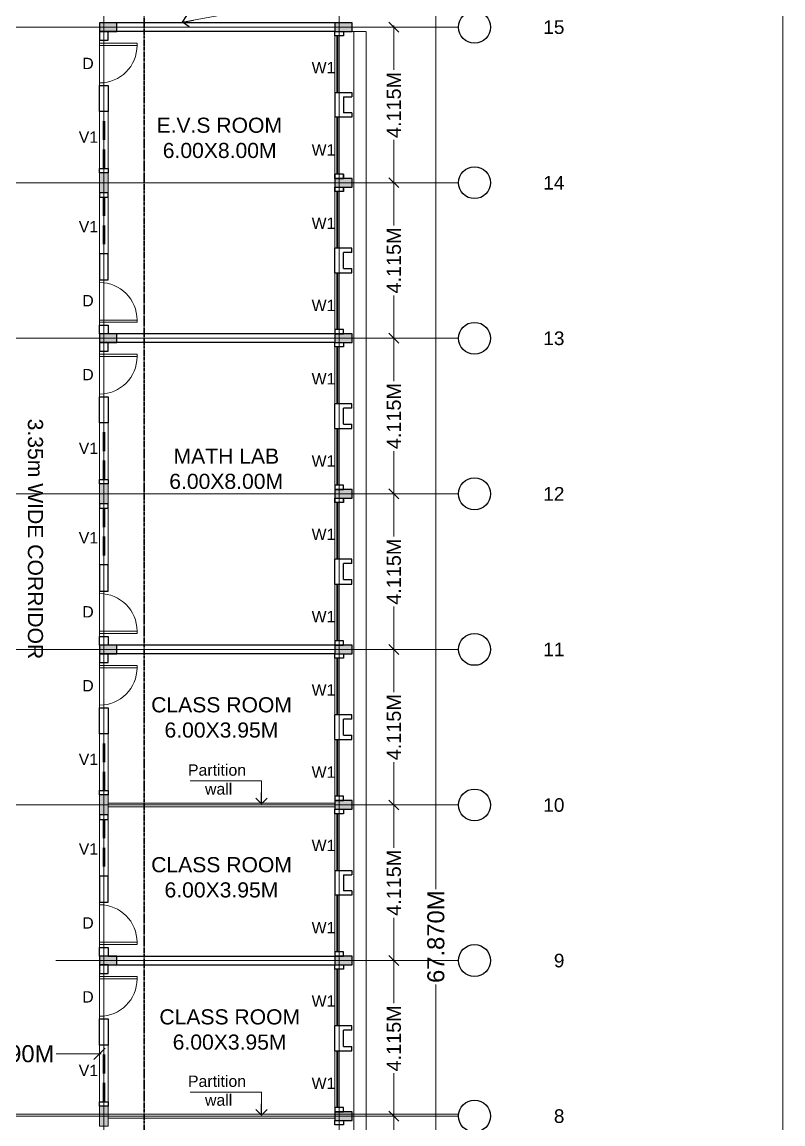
# Model space of a CAD drawing. Header units: metres. Extents: x 1545540 to 2027037, y 435419 to 693806.
# Drawn here: x 1691513 to 1711657, y 644420 to 673568 of the extents above; entities that cross this region are included whole.
import ezdxf

# ---------------------------------------------------------------- set-up
doc = ezdxf.new("R2010")
doc.units = ezdxf.units.M
doc.header["$LTSCALE"] = 1000
doc.header["$PDMODE"] = 35
doc.linetypes.add('CENTER', pattern=[2, 1.25, -0.25, 0.25, -0.25])
doc.linetypes.add('DASHED', pattern=[0.75, 0.5, -0.25])
doc.layers.get('Defpoints').update_dxf_attribs({"lineweight": 18})
for name, color, linetype, lineweight in [('- WALL', 7, 'Continuous', 30), ('Col-Hatch', 9, 'Continuous', 13), ('coloum hatch', 254, 'Continuous', 9), ('Column', 252, 'Continuous', 30), ('dimension', 6, 'Continuous', 13), ('Door', 54, 'Continuous', 13), ('elevation-2', 1, 'Continuous', 5), ('grid', 21, 'CENTER', 15), ('gride dimen', 3, 'Continuous', 13), ('Hidden', 1, 'DASHED', 18), ('Section Line', 135, 'CENTER', 35), ('Text-1', 240, 'Continuous', 15), ('Text-Grid', 1, 'Continuous', 25), ('Ventilator', 6, 'DASHED', 18), ('Wall', 7, 'Continuous', 30), ('Window', 150, 'Continuous', 15), ('Window-Wall', 7, 'Continuous', 18)]:
    doc.layers.add(name, color=color, linetype=linetype, lineweight=lineweight)
doc.layers.add('text', color=7, linetype='Continuous')
doc.styles.add('dim-stylus bt', font='arial.ttf')
doc.styles.add('L120', font='simplex.shx', dxfattribs={"height": 1})
doc.dimstyles.new('1      100 (big)', dxfattribs={"dimscale": 75, "dimtxt": 5, "dimasz": 3.5, "dimexe": 1.5, "dimexo": 2, "dimgap": 1, "dimtad": 0, "dimdec": 3, "dimlfac": 0.001, "dimzin": 0, "dimdsep": 46, "dimtxsty": 'dim-stylus bt', "dimblk": 'OBLIQUE', "dimcen": 0, "dimdle": 0.6, "dimclrd": 256, "dimclre": 7, "dimclrt": 256, "dimadec": 0, "dimazin": 0, "dimtfac": 0.7, "dimtdec": 3, "dimtofl": 0, "dimtmove": 1, "dimatfit": 3, "dimldrblk": 'OPEN90', "dimfxl": 0, "dimtolj": 1, "dimtzin": 0, "dimlwd": 15, "dimlwe": 15, "dimarcsym": 0})

# ---------------------------------------------------------------- blocks, each defined once
blk = doc.blocks.new('_Oblique')
at = {"color": 0, "linetype": 'ByBlock', "lineweight": -2}
blk.add_line((-0.5, -0.5), (0.5, 0.5), dxfattribs=at)
blk = doc.blocks.new('*D780')
at = {"layer": 'Defpoints', "color": 0, "ltscale": 50, "transparency": 16777216}
for p in [(1701357, 644628), (1701357, 644628), (1701357, 640513)]:
    blk.add_point(p, dxfattribs=at)
at = {"layer": 'gride dimen', "color": 7, "lineweight": 15, "ltscale": 50, "transparency": 16777216}
for p, q in [((1701207, 644628), (1701245, 644628)), ((1701207, 640513), (1701245, 640513))]:
    blk.add_line(p, q, dxfattribs=at)
at = {"layer": 'gride dimen', "lineweight": 15, "ltscale": 50, "transparency": 16777216}
for p, q in [((1701357, 644673), (1701357, 643496)), ((1701357, 640468), (1701357, 641645))]:
    blk.add_line(p, q, dxfattribs=at)
at = {"layer": 'gride dimen', "lineweight": 15, "ltscale": 50, "transparency": 16777216, "xscale": 262.5, "yscale": 262.5, "zscale": 262.5}
for p, rotation in [((1701357, 644628), 90), ((1701357, 640513), 270)]:
    blk.add_blockref('_Oblique', p, dxfattribs=dict(at, rotation=rotation))
at = {"layer": 'gride dimen', "ltscale": 50, "transparency": 16777216, "insert": (1701357, 642570), "char_height": 375, "attachment_point": 5, "rotation": 90, "style": 'dim-stylus bt'}
blk.add_mtext('\\A1;4.115M', dxfattribs=at)
blk = doc.blocks.new('_Open90')
at = {"color": 0, "linetype": 'ByBlock', "lineweight": -2}
for p, q in [((0, 0), (-1, 0)), ((-0.5, 0.5), (0, 0)), ((0, 0), (-0.5, -0.5))]:
    blk.add_line(p, q, dxfattribs=at)
blk = doc.blocks.new('*D781')
at = {"layer": 'Defpoints', "color": 0, "ltscale": 50, "transparency": 16777216}
for p in [(1701357, 648743), (1701357, 648743), (1701357, 644628)]:
    blk.add_point(p, dxfattribs=at)
at = {"layer": 'gride dimen', "color": 7, "lineweight": 15, "ltscale": 50, "transparency": 16777216}
for p, q in [((1701207, 648743), (1701245, 648743)), ((1701207, 644628), (1701245, 644628))]:
    blk.add_line(p, q, dxfattribs=at)
at = {"layer": 'gride dimen', "lineweight": 15, "ltscale": 50, "transparency": 16777216}
for p, q in [((1701357, 648788), (1701357, 647611)), ((1701357, 644583), (1701357, 645760))]:
    blk.add_line(p, q, dxfattribs=at)
at = {"layer": 'gride dimen', "lineweight": 15, "ltscale": 50, "transparency": 16777216, "xscale": 262.5, "yscale": 262.5, "zscale": 262.5}
for p, rotation in [((1701357, 648743), 90), ((1701357, 644628), 270)]:
    blk.add_blockref('_Oblique', p, dxfattribs=dict(at, rotation=rotation))
at = {"layer": 'gride dimen', "ltscale": 50, "transparency": 16777216, "insert": (1701357, 646685), "char_height": 375, "attachment_point": 5, "rotation": 90, "style": 'dim-stylus bt'}
blk.add_mtext('\\A1;4.115M', dxfattribs=at)
blk = doc.blocks.new('*D782')
at = {"layer": 'Defpoints', "color": 0, "ltscale": 50, "transparency": 16777216}
for p in [(1701357, 652858), (1701357, 652858), (1701357, 648743)]:
    blk.add_point(p, dxfattribs=at)
at = {"layer": 'gride dimen', "color": 7, "lineweight": 15, "ltscale": 50, "transparency": 16777216}
for p, q in [((1701207, 652858), (1701245, 652858)), ((1701207, 648743), (1701245, 648743))]:
    blk.add_line(p, q, dxfattribs=at)
at = {"layer": 'gride dimen', "lineweight": 15, "ltscale": 50, "transparency": 16777216}
for p, q in [((1701357, 652903), (1701357, 651726)), ((1701357, 648698), (1701357, 649875))]:
    blk.add_line(p, q, dxfattribs=at)
at = {"layer": 'gride dimen', "lineweight": 15, "ltscale": 50, "transparency": 16777216, "xscale": 262.5, "yscale": 262.5, "zscale": 262.5}
for p, rotation in [((1701357, 652858), 90), ((1701357, 648743), 270)]:
    blk.add_blockref('_Oblique', p, dxfattribs=dict(at, rotation=rotation))
at = {"layer": 'gride dimen', "ltscale": 50, "transparency": 16777216, "insert": (1701357, 650800), "char_height": 375, "attachment_point": 5, "rotation": 90, "style": 'dim-stylus bt'}
blk.add_mtext('\\A1;4.115M', dxfattribs=at)
blk = doc.blocks.new('*D783')
at = {"layer": 'Defpoints', "color": 0, "ltscale": 50, "transparency": 16777216}
for p in [(1701357, 656973), (1701357, 656973), (1701357, 652858)]:
    blk.add_point(p, dxfattribs=at)
at = {"layer": 'gride dimen', "lineweight": 15, "ltscale": 50, "transparency": 16777216}
for p, q in [((1701357, 657018), (1701357, 655841)), ((1701357, 652813), (1701357, 653990))]:
    blk.add_line(p, q, dxfattribs=at)
at = {"layer": 'gride dimen', "color": 7, "lineweight": 15, "ltscale": 50, "transparency": 16777216}
for p, q in [((1701207, 656973), (1701245, 656973)), ((1701207, 652858), (1701245, 652858))]:
    blk.add_line(p, q, dxfattribs=at)
at = {"layer": 'gride dimen', "lineweight": 15, "ltscale": 50, "transparency": 16777216, "xscale": 262.5, "yscale": 262.5, "zscale": 262.5}
for p, rotation in [((1701357, 656973), 90), ((1701357, 652858), 270)]:
    blk.add_blockref('_Oblique', p, dxfattribs=dict(at, rotation=rotation))
at = {"layer": 'gride dimen', "ltscale": 50, "transparency": 16777216, "insert": (1701357, 654915), "char_height": 375, "attachment_point": 5, "rotation": 90, "style": 'dim-stylus bt'}
blk.add_mtext('\\A1;4.115M', dxfattribs=at)
blk = doc.blocks.new('*D784')
at = {"layer": 'Defpoints', "color": 0, "ltscale": 50, "transparency": 16777216}
for p in [(1701357, 661088), (1701357, 661088), (1701357, 656973)]:
    blk.add_point(p, dxfattribs=at)
at = {"layer": 'gride dimen', "color": 7, "lineweight": 15, "ltscale": 50, "transparency": 16777216}
for p, q in [((1701207, 661088), (1701245, 661088)), ((1701207, 656973), (1701245, 656973))]:
    blk.add_line(p, q, dxfattribs=at)
at = {"layer": 'gride dimen', "lineweight": 15, "ltscale": 50, "transparency": 16777216}
for p, q in [((1701357, 661133), (1701357, 659956)), ((1701357, 656928), (1701357, 658105))]:
    blk.add_line(p, q, dxfattribs=at)
at = {"layer": 'gride dimen', "lineweight": 15, "ltscale": 50, "transparency": 16777216, "xscale": 262.5, "yscale": 262.5, "zscale": 262.5}
for p, rotation in [((1701357, 661088), 90), ((1701357, 656973), 270)]:
    blk.add_blockref('_Oblique', p, dxfattribs=dict(at, rotation=rotation))
at = {"layer": 'gride dimen', "ltscale": 50, "transparency": 16777216, "insert": (1701357, 659030), "char_height": 375, "attachment_point": 5, "rotation": 90, "style": 'dim-stylus bt'}
blk.add_mtext('\\A1;4.115M', dxfattribs=at)
blk = doc.blocks.new('*D785')
at = {"layer": 'Defpoints', "color": 0, "ltscale": 50, "transparency": 16777216}
for p in [(1701357, 665203), (1701357, 665203), (1701357, 661088)]:
    blk.add_point(p, dxfattribs=at)
at = {"layer": 'gride dimen', "color": 7, "lineweight": 15, "ltscale": 50, "transparency": 16777216}
for p, q in [((1701207, 665203), (1701245, 665203)), ((1701207, 661088), (1701245, 661088))]:
    blk.add_line(p, q, dxfattribs=at)
at = {"layer": 'gride dimen', "lineweight": 15, "ltscale": 50, "transparency": 16777216}
for p, q in [((1701357, 665248), (1701357, 664071)), ((1701357, 661043), (1701357, 662220))]:
    blk.add_line(p, q, dxfattribs=at)
at = {"layer": 'gride dimen', "lineweight": 15, "ltscale": 50, "transparency": 16777216, "xscale": 262.5, "yscale": 262.5, "zscale": 262.5}
for p, rotation in [((1701357, 665203), 90), ((1701357, 661088), 270)]:
    blk.add_blockref('_Oblique', p, dxfattribs=dict(at, rotation=rotation))
at = {"layer": 'gride dimen', "ltscale": 50, "transparency": 16777216, "insert": (1701357, 663145), "char_height": 375, "attachment_point": 5, "rotation": 90, "style": 'dim-stylus bt'}
blk.add_mtext('\\A1;4.115M', dxfattribs=at)
blk = doc.blocks.new('*D786')
at = {"layer": 'Defpoints', "color": 0, "ltscale": 50, "transparency": 16777216}
for p in [(1701357, 669318), (1701373, 669318), (1701357, 665203)]:
    blk.add_point(p, dxfattribs=at)
at = {"layer": 'gride dimen', "color": 7, "lineweight": 15, "ltscale": 50, "transparency": 16777216}
for p, q in [((1701223, 669318), (1701245, 669318)), ((1701207, 665203), (1701245, 665203))]:
    blk.add_line(p, q, dxfattribs=at)
at = {"layer": 'gride dimen', "lineweight": 15, "ltscale": 50, "transparency": 16777216}
for p, q in [((1701357, 669363), (1701357, 668186)), ((1701357, 665158), (1701357, 666335))]:
    blk.add_line(p, q, dxfattribs=at)
at = {"layer": 'gride dimen', "lineweight": 15, "ltscale": 50, "transparency": 16777216, "xscale": 262.5, "yscale": 262.5, "zscale": 262.5}
for p, rotation in [((1701357, 669318), 90), ((1701357, 665203), 270)]:
    blk.add_blockref('_Oblique', p, dxfattribs=dict(at, rotation=rotation))
at = {"layer": 'gride dimen', "ltscale": 50, "transparency": 16777216, "insert": (1701357, 667260), "char_height": 375, "attachment_point": 5, "rotation": 90, "style": 'dim-stylus bt'}
blk.add_mtext('\\A1;4.115M', dxfattribs=at)
blk = doc.blocks.new('*D787')
at = {"layer": 'Defpoints', "color": 0, "ltscale": 50, "transparency": 16777216}
for p in [(1701357, 673433), (1701373, 673433), (1701373, 669318)]:
    blk.add_point(p, dxfattribs=at)
at = {"layer": 'gride dimen', "color": 7, "lineweight": 15, "ltscale": 50, "transparency": 16777216}
for p, q in [((1701223, 673433), (1701245, 673433)), ((1701223, 669318), (1701245, 669318))]:
    blk.add_line(p, q, dxfattribs=at)
at = {"layer": 'gride dimen', "lineweight": 15, "ltscale": 50, "transparency": 16777216}
for p, q in [((1701357, 673478), (1701357, 672301)), ((1701357, 669273), (1701357, 670450))]:
    blk.add_line(p, q, dxfattribs=at)
at = {"layer": 'gride dimen', "lineweight": 15, "ltscale": 50, "transparency": 16777216, "xscale": 262.5, "yscale": 262.5, "zscale": 262.5}
for p, rotation in [((1701357, 673433), 90), ((1701357, 669318), 270)]:
    blk.add_blockref('_Oblique', p, dxfattribs=dict(at, rotation=rotation))
at = {"layer": 'gride dimen', "ltscale": 50, "transparency": 16777216, "insert": (1701357, 671375), "char_height": 375, "attachment_point": 5, "rotation": 90, "style": 'dim-stylus bt'}
blk.add_mtext('\\A1;4.115M', dxfattribs=at)
blk = doc.blocks.new('*D788')
at = {"layer": 'Defpoints', "color": 0, "ltscale": 50, "transparency": 16777216}
for p in [(1693567, 646276), (1689077, 644743), (1693567, 644743)]:
    blk.add_point(p, dxfattribs=at)
at = {"layer": 'dimension', "lineweight": 15, "ltscale": 50, "transparency": 16777216}
for p, q in [((1689032, 646276), (1690226, 646276)), ((1693612, 646276), (1692418, 646276))]:
    blk.add_line(p, q, dxfattribs=at)
at = {"layer": 'dimension', "color": 7, "lineweight": 15, "ltscale": 50, "transparency": 16777216}
for p, q in [((1689077, 644893), (1689077, 646388)), ((1693567, 644893), (1693567, 646388))]:
    blk.add_line(p, q, dxfattribs=at)
at = {"layer": 'dimension', "lineweight": 15, "ltscale": 50, "transparency": 16777216, "xscale": 300, "yscale": 300, "zscale": 300, "rotation": 180}
blk.add_blockref('_Oblique', (1689077, 646276), dxfattribs=at)
at = {"layer": 'dimension', "lineweight": 15, "ltscale": 50, "transparency": 16777216, "xscale": 300, "yscale": 300, "zscale": 300}
blk.add_blockref('_Oblique', (1693567, 646276), dxfattribs=at)
at = {"layer": 'dimension', "ltscale": 50, "transparency": 16777216, "insert": (1691322, 646276), "char_height": 450, "attachment_point": 5, "style": 'dim-stylus bt'}
blk.add_mtext('\\A1;4.490M', dxfattribs=at)
blk = doc.blocks.new('CC')
at = {"layer": 'Col-Hatch', "ltscale": 0.05}
blk.add_hatch(color=256, dxfattribs=at).paths.add_polyline_path([(4078.606, 341.328), (4078.606, 341.098), (4079.066, 341.098), (4079.066, 341.328)])
at = {"layer": 'Column'}
blk.add_lwpolyline([(4078.606, 341.328), (4079.066, 341.328), (4079.066, 341.098), (4078.606, 341.098)], close=True, dxfattribs=at)
blk = doc.blocks.new('*D799')
at = {"layer": 'Defpoints', "color": 0, "ltscale": 50, "transparency": 16777216}
for p in [(1700257, 683308), (1702470, 683308), (1700257, 615438)]:
    blk.add_point(p, dxfattribs=at)
at = {"layer": 'dimension', "color": 7, "lineweight": 15, "ltscale": 50, "transparency": 16777216}
for p, q in [((1700407, 683308), (1702583, 683308)), ((1700407, 615438), (1702583, 615438))]:
    blk.add_line(p, q, dxfattribs=at)
at = {"layer": 'dimension', "lineweight": 15, "ltscale": 50, "transparency": 16777216}
for p, q in [((1702470, 683353), (1702470, 650635)), ((1702470, 615393), (1702470, 648110))]:
    blk.add_line(p, q, dxfattribs=at)
at = {"layer": 'dimension', "lineweight": 15, "ltscale": 50, "transparency": 16777216, "xscale": 300, "yscale": 300, "zscale": 300}
for p, rotation in [((1702470, 683308), 90), ((1702470, 615438), 270)]:
    blk.add_blockref('_Oblique', p, dxfattribs=dict(at, rotation=rotation))
at = {"layer": 'dimension', "ltscale": 50, "transparency": 16777216, "insert": (1702470, 649373), "char_height": 450, "attachment_point": 5, "rotation": 90, "style": 'dim-stylus bt'}
blk.add_mtext('\\A1;67.870M', dxfattribs=at)
blk = doc.blocks.new('DFG')
at = {"layer": 'Col-Hatch', "ltscale": 0.05}
blk.add_hatch(color=256, dxfattribs=at).paths.add_polyline_path([(3557.561, -332.074), (3557.561, -332.304), (3557.031, -332.304), (3557.031, -332.074)])
blk.add_lwpolyline([(3557.561, -332.074), (3557.561, -332.304), (3557.031, -332.304), (3557.031, -332.074), (3557.561, -332.074)], dxfattribs=at)
blk = doc.blocks.new('D1')
at = {"layer": 'Door', "ltscale": 0.05}
blk.add_line((1615726, 654826), (1615726, 656026), dxfattribs=at)
blk.add_lwpolyline([(1615726, 654904), (1614735, 654904), (1614735, 654964), (1615726, 654964), (1615726, 654904)], dxfattribs=at)
blk.add_arc((1615726, 654964), 992, 90, 180, dxfattribs=at)

msp = doc.modelspace()

# ---------------------------------------------------------------- linework, layer by layer
at = {"layer": '- WALL'}
for p, q in [((1697682.1066, 673547.7922), (1693797.1066, 673547.7922)), ((1699797.1065, 673317.7922), (1693797.1066, 673317.7922)), ((1699797.1065, 673547.7922), (1697682.1066, 673547.7922)), ((1699797.1065, 671702.7923), (1699797.1065, 671047.7923)), ((1699797.1065, 671702.7923), (1700247.1065, 671702.7923)), ((1700027.1065, 671587.7923), (1700027.1065, 671162.7923)), ((1700027.1065, 671587.7923), (1700247.1065, 671587.7923)), ((1700247.1065, 671702.7923), (1700247.1065, 671587.7923)), ((1700247.1065, 671047.7923), (1699797.1065, 671047.7923)), ((1700247.1065, 671162.7923), (1700027.1065, 671162.7923)), ((1700247.1065, 671162.7923), (1700247.1065, 671047.7923)), ((1699797.1065, 669432.7923), (1699797.1065, 669547.7923)), ((1700027.1065, 669547.7923), (1700027.1065, 669432.7923)), ((1699797.1065, 669202.7923), (1699797.1065, 669087.7923)), ((1700027.1065, 669087.7923), (1700027.1065, 669202.7923)), ((1699797.1065, 666932.7924), (1699797.1065, 667587.7924)), ((1700247.1065, 667587.7924), (1699797.1065, 667587.7924)), ((1700247.1065, 667472.7924), (1700247.1065, 667587.7924)), ((1700027.1065, 667047.7924), (1700027.1065, 667472.7924)), ((1700247.1065, 667472.7924), (1700027.1065, 667472.7924)), ((1699797.1065, 666932.7924), (1700247.1065, 666932.7924)), ((1700027.1065, 667047.7924), (1700247.1065, 667047.7924)), ((1700247.1065, 666932.7924), (1700247.1065, 667047.7924)), ((1699797.1065, 662817.7924), (1699797.1065, 663472.7924)), ((1700247.1065, 663472.7924), (1699797.1065, 663472.7924)), ((1700247.1065, 663357.7924), (1700247.1065, 663472.7924)), ((1700027.1065, 662932.7924), (1700027.1065, 663357.7924)), ((1700247.1065, 663357.7924), (1700027.1065, 663357.7924)), ((1699797.1065, 662817.7924), (1700247.1065, 662817.7924)), ((1700027.1065, 662932.7924), (1700247.1065, 662932.7924)), ((1700247.1065, 662817.7924), (1700247.1065, 662932.7924)), ((1699797.1065, 660972.7925), (1699797.1065, 660857.7925)), ((1700027.1065, 660857.7925), (1700027.1065, 660972.7925)), ((1699797.1065, 658702.7925), (1699797.1065, 659357.7925)), ((1700247.1065, 659357.7925), (1699797.1065, 659357.7925)), ((1700247.1065, 659242.7925), (1700247.1065, 659357.7925)), ((1700027.1065, 658817.7925), (1700027.1065, 659242.7925)), ((1700247.1065, 659242.7925), (1700027.1065, 659242.7925)), ((1700027.1065, 658817.7925), (1700247.1065, 658817.7925)), ((1700247.1065, 658702.7925), (1700247.1065, 658817.7925)), ((1699797.1065, 658702.7925), (1700247.1065, 658702.7925)), ((1699797.1065, 654587.7926), (1699797.1065, 655242.7926)), ((1700247.1065, 655242.7926), (1699797.1065, 655242.7926)), ((1700247.1065, 655127.7926), (1700247.1065, 655242.7926)), ((1700027.1065, 654702.7926), (1700027.1065, 655127.7926)), ((1700247.1065, 655127.7926), (1700027.1065, 655127.7926)), ((1700027.1065, 654702.7926), (1700247.1065, 654702.7926)), ((1700247.1065, 654587.7926), (1700247.1065, 654702.7926)), ((1699797.1065, 654587.7926), (1700247.1065, 654587.7926)), ((1699797.1065, 651127.7927), (1699797.1065, 650472.7927)), ((1699797.1065, 651127.7927), (1700247.1065, 651127.7927)), ((1700027.1065, 651012.7927), (1700027.1065, 650587.7927)), ((1700027.1065, 651012.7927), (1700247.1065, 651012.7927)), ((1700247.1065, 651127.7927), (1700247.1065, 651012.7927)), ((1700247.1065, 650587.7927), (1700027.1065, 650587.7927)), ((1700247.1065, 650587.7927), (1700247.1065, 650472.7927)), ((1700247.1065, 650472.7927), (1699797.1065, 650472.7927)), ((1693797.1066, 648857.7927), (1699797.1065, 648857.7927)), ((1693797.1066, 648627.7927), (1699797.1065, 648627.7927)), ((1699797.1065, 646357.7927), (1699797.1065, 647012.7927)), ((1700247.1065, 647012.7927), (1699797.1065, 647012.7927)), ((1700027.1065, 646472.7927), (1700027.1065, 646897.7927)), ((1700247.1065, 646897.7927), (1700027.1065, 646897.7927)), ((1700247.1065, 646897.7927), (1700247.1065, 647012.7927)), ((1699797.1065, 646357.7927), (1700247.1065, 646357.7927)), ((1700027.1065, 646472.7927), (1700247.1065, 646472.7927)), ((1700247.1065, 646357.7927), (1700247.1065, 646472.7927))]:
    msp.add_line(p, q, dxfattribs=at)
at = {"layer": '- WALL', "ltscale": 0.05}
for p, q in [((1699797.1065, 665317.7924), (1693797.1066, 665317.7924)), ((1699797.1065, 665087.7924), (1693797.1066, 665087.7924)), ((1699797.1065, 657087.7925), (1693797.1066, 657087.7925)), ((1699797.1065, 656857.7926), (1693797.1066, 656857.7926))]:
    msp.add_line(p, q, dxfattribs=at)
at = {"layer": '- WALL'}
for points in [[(1693567.1065, 673087.7924), (1693797.1065, 673087.7924), (1693797.1065, 673317.7924), (1693567.1065, 673317.7924)], [(1700027.1065, 673202.7922), (1699797.1065, 673202.7922), (1699797.1065, 673317.7922), (1700027.1065, 673317.7922)], [(1693797.1066, 671197.7924), (1693567.1066, 671197.7924), (1693567.1066, 671887.7925), (1693797.1066, 671887.7925)], [(1693567.1065, 669697.7924), (1693797.1066, 669697.7924), (1693797.1066, 669582.7923), (1693567.1065, 669582.7923)], [(1700027.1065, 669547.7923), (1699797.1065, 669547.7923), (1699797.1065, 669432.7923), (1700027.1065, 669432.7923)], [(1693567.1065, 668937.7922), (1693797.1066, 668937.7922), (1693797.1066, 669052.7923), (1693567.1065, 669052.7923)], [(1700027.1065, 669087.7923), (1699797.1065, 669087.7923), (1699797.1065, 669202.7923), (1700027.1065, 669202.7923)], [(1693797.1066, 667437.7922), (1693567.1066, 667437.7922), (1693567.1066, 666747.7921), (1693797.1066, 666747.7921)], [(1693567.1065, 665547.7922), (1693797.1065, 665547.7922), (1693797.1065, 665317.7922), (1693567.1065, 665317.7922)], [(1700027.1065, 665432.7924), (1699797.1065, 665432.7924), (1699797.1065, 665317.7924), (1700027.1065, 665317.7924)], [(1693567.1065, 664857.7926), (1693797.1065, 664857.7926), (1693797.1065, 665087.7926), (1693567.1065, 665087.7926)], [(1700027.1065, 664972.7924), (1699797.1065, 664972.7924), (1699797.1065, 665087.7924), (1700027.1065, 665087.7924)], [(1693797.1066, 662967.7926), (1693567.1066, 662967.7926), (1693567.1066, 663657.7927), (1693797.1066, 663657.7927)], [(1693567.1065, 661467.7926), (1693797.1066, 661467.7926), (1693797.1066, 661352.7925), (1693567.1065, 661352.7925)], [(1700027.1065, 661317.7925), (1699797.1065, 661317.7925), (1699797.1065, 661202.7925), (1700027.1065, 661202.7925)], [(1693567.1065, 660707.7924), (1693797.1066, 660707.7924), (1693797.1066, 660822.7925), (1693567.1065, 660822.7925)], [(1700027.1065, 660857.7925), (1699797.1065, 660857.7925), (1699797.1065, 660972.7925), (1700027.1065, 660972.7925)], [(1693797.1066, 659207.7924), (1693567.1066, 659207.7924), (1693567.1066, 658517.7923), (1693797.1066, 658517.7923)], [(1693567.1065, 657317.7924), (1693797.1065, 657317.7924), (1693797.1065, 657087.7924), (1693567.1065, 657087.7924)], [(1700027.1065, 657202.7925), (1699797.1065, 657202.7925), (1699797.1065, 657087.7925), (1700027.1065, 657087.7925)], [(1693567.1065, 656627.7927), (1693797.1065, 656627.7927), (1693797.1065, 656857.7927), (1693567.1065, 656857.7927)], [(1700027.1065, 656742.7926), (1699797.1065, 656742.7926), (1699797.1065, 656857.7926), (1700027.1065, 656857.7926)], [(1693797.1066, 654737.7927), (1693567.1066, 654737.7927), (1693567.1066, 655427.7928), (1693797.1066, 655427.7928)], [(1693567.1065, 653237.7927), (1693797.1066, 653237.7927), (1693797.1066, 653122.7926), (1693567.1065, 653122.7926)], [(1700027.1065, 653087.7926), (1699797.1065, 653087.7926), (1699797.1065, 652972.7926), (1700027.1065, 652972.7926)], [(1700027.1065, 652627.7926), (1699797.1065, 652627.7926), (1699797.1065, 652742.7926), (1700027.1065, 652742.7926)], [(1693567.1065, 652477.7925), (1693797.1066, 652477.7925), (1693797.1066, 652592.7926), (1693567.1065, 652592.7926)], [(1693797.1066, 650977.7925), (1693567.1066, 650977.7925), (1693567.1066, 650287.7925), (1693797.1066, 650287.7925)], [(1693567.1065, 649087.7925), (1693797.1065, 649087.7925), (1693797.1065, 648857.7925), (1693567.1065, 648857.7925)], [(1700027.1065, 648972.7927), (1699797.1065, 648972.7927), (1699797.1065, 648857.7927), (1700027.1065, 648857.7927)], [(1693567.1065, 648397.7929), (1693797.1065, 648397.7929), (1693797.1065, 648627.7929), (1693567.1065, 648627.7929)], [(1700027.1065, 648512.7927), (1699797.1065, 648512.7927), (1699797.1065, 648627.7927), (1700027.1065, 648627.7927)], [(1693797.1066, 646507.7929), (1693567.1066, 646507.7929), (1693567.1066, 647197.793), (1693797.1066, 647197.793)], [(1693567.1065, 645007.7929), (1693797.1066, 645007.7929), (1693797.1066, 644892.7928), (1693567.1065, 644892.7928)], [(1700027.1065, 644857.7928), (1699797.1065, 644857.7928), (1699797.1065, 644742.7928), (1700027.1065, 644742.7928)], [(1700027.1065, 644397.7928), (1699797.1065, 644397.7928), (1699797.1065, 644512.7928), (1700027.1065, 644512.7928)]]:
    msp.add_lwpolyline(points, close=True, dxfattribs=at)
at = {"layer": 'Defpoints', "ltscale": 50}
msp.add_lwpolyline([(1671675.81, 691442.5257), (1711657.4881, 691442.5257), (1711657.4881, 606420.3094), (1671675.81, 606420.3094)], close=True, dxfattribs=at)
at = {"layer": 'elevation-2', "ltscale": 0.05}
for p, q in [((1693797.1066, 652907.7926), (1699797.107, 652907.7926)), ((1693797.1066, 652807.7926), (1699797.107, 652807.7926)), ((1693797.1061, 644677.7928), (1699797.1065, 644677.7928)), ((1693797.1066, 644577.7928), (1699797.107, 644577.7928))]:
    msp.add_line(p, q, dxfattribs=at)
at = {"layer": 'grid', "ltscale": 0.01}
for p, q in [((1693682.1066, 615324.5032), (1693682.1066, 686166.8679)), ((1699912.1065, 615054.5032), (1699912.1065, 686166.8679)), ((1681424.0607, 673432.7922), (1703070.7295, 673432.7922)), ((1681424.0607, 669317.7923), (1703070.7295, 669317.7923)), ((1681424.0607, 665202.7924), (1703070.7295, 665202.7924)), ((1681424.0607, 661087.7925), (1703070.7295, 661087.7925)), ((1681424.0607, 656972.7926), (1703070.7295, 656972.7926)), ((1681424.0607, 652857.7926), (1703070.7295, 652857.7926)), ((1692412.2517, 648742.7927), (1703070.7295, 648742.7927)), ((1681424.0607, 644677.7928), (1703070.7295, 644677.7928)), ((1681424.0607, 644627.7928), (1703070.7295, 644627.7928))]:
    msp.add_line(p, q, dxfattribs=at)
at = {"layer": 'Hidden', "color": 1, "ltscale": 0.005}
for p, q in [((1700027.1065, 673317.7922), (1700627.1065, 673317.7922)), ((1700627.1065, 673317.7922), (1700627.1065, 615667.7933))]:
    msp.add_line(p, q, dxfattribs=at)
at = {"layer": 'Section Line', "ltscale": 0.05}
msp.add_line((1694746.658, 613428.4129), (1694746.658, 687708.8295), dxfattribs=at)
at = {"layer": 'Text-Grid'}
for centre in [(1703491.7413, 673432.7922), (1703491.7413, 669317.7923), (1703491.7413, 665202.7924), (1703491.7413, 661087.7925), (1703491.7413, 656972.7926), (1703491.7413, 652857.7926), (1703491.7413, 648742.7927), (1703491.7413, 644627.7928)]:
    msp.add_circle(centre, 421.0118, dxfattribs=at)
at = {"layer": 'Ventilator'}
for p, q in [((1693657.1065, 669697.7924), (1693657.1065, 671197.7925)), ((1693707.1065, 669697.7924), (1693707.1065, 671197.7925)), ((1693657.1065, 668937.7922), (1693657.1065, 667437.7921)), ((1693707.1065, 668937.7922), (1693707.1065, 667437.7921)), ((1693657.1065, 661467.7926), (1693657.1065, 662967.7927)), ((1693707.1065, 661467.7926), (1693707.1065, 662967.7927)), ((1693657.1065, 660707.7924), (1693657.1065, 659207.7923)), ((1693707.1065, 660707.7924), (1693707.1065, 659207.7923)), ((1693657.1065, 653237.7927), (1693657.1065, 654737.7928)), ((1693707.1065, 653237.7927), (1693707.1065, 654737.7928)), ((1693657.1065, 652477.7925), (1693657.1065, 650977.7924)), ((1693707.1065, 652477.7925), (1693707.1065, 650977.7924)), ((1693657.1065, 645007.7929), (1693657.1065, 646507.793)), ((1693707.1065, 645007.7929), (1693707.1065, 646507.793))]:
    msp.add_line(p, q, dxfattribs=at)
at = {"layer": 'Wall'}
for p, q in [((1693797.1065, 671197.7925), (1693567.1065, 671197.7925)), ((1693797.1065, 667437.7921), (1693567.1065, 667437.7921)), ((1693797.1065, 662967.7927), (1693567.1065, 662967.7927)), ((1693797.1065, 659207.7923), (1693567.1065, 659207.7923)), ((1693797.1065, 654737.7928), (1693567.1065, 654737.7928)), ((1693797.1065, 650977.7924), (1693567.1065, 650977.7924)), ((1693797.1065, 646507.793), (1693567.1065, 646507.793))]:
    msp.add_line(p, q, dxfattribs=at)
at = {"layer": 'Window', "ltscale": 0.05}
for p, q in [((1699850.1444, 673202.7922), (1699850.1444, 671702.7923)), ((1699872.6916, 673202.7922), (1699872.6916, 671702.7923)), ((1699850.1444, 669547.7923), (1699850.1444, 671047.7923)), ((1699872.6916, 669547.7923), (1699872.6916, 671047.7923)), ((1699850.1444, 669087.7923), (1699850.1444, 667587.7924)), ((1699872.6916, 669087.7923), (1699872.6916, 667587.7924)), ((1699850.1444, 665432.7924), (1699850.1444, 666932.7924)), ((1699872.6916, 665432.7924), (1699872.6916, 666932.7924)), ((1699850.1444, 664972.7924), (1699850.1444, 663472.7924)), ((1699872.6916, 664972.7924), (1699872.6916, 663472.7924)), ((1699850.1444, 661317.7925), (1699850.1444, 662817.7924)), ((1699872.6916, 661317.7925), (1699872.6916, 662817.7924)), ((1699850.1444, 660857.7925), (1699850.1444, 659357.7925)), ((1699872.6916, 660857.7925), (1699872.6916, 659357.7925)), ((1699850.1444, 657202.7925), (1699850.1444, 658702.7925)), ((1699872.6916, 657202.7925), (1699872.6916, 658702.7925)), ((1699850.1444, 656742.7926), (1699850.1444, 655242.7926)), ((1699872.6916, 656742.7926), (1699872.6916, 655242.7926)), ((1699850.1444, 653087.7926), (1699850.1444, 654587.7926)), ((1699872.6916, 653087.7926), (1699872.6916, 654587.7926)), ((1699850.1444, 652627.7926), (1699850.1444, 651127.7927)), ((1699872.6916, 652627.7926), (1699872.6916, 651127.7927)), ((1699850.1444, 648972.7927), (1699850.1444, 650472.7927)), ((1699872.6916, 648972.7927), (1699872.6916, 650472.7927)), ((1699850.1444, 648512.7927), (1699850.1444, 647012.7927)), ((1699872.6916, 648512.7927), (1699872.6916, 647012.7927)), ((1699850.1444, 644857.7928), (1699850.1444, 646357.7927)), ((1699872.6916, 644857.7928), (1699872.6916, 646357.7927))]:
    msp.add_line(p, q, dxfattribs=at)
at = {"layer": 'Window-Wall'}
for p, q in [((1700297.1065, 615667.7933), (1700297.1065, 673317.7922)), ((1699797.1065, 673202.7922), (1699797.1065, 671702.7923)), ((1699912.1065, 673202.7922), (1699912.1065, 671702.7923)), ((1693567.1065, 669697.7924), (1693567.1065, 671197.7925)), ((1693797.1065, 671197.7925), (1693797.1065, 669697.7924)), ((1699797.1065, 669547.7923), (1699797.1065, 671047.7923)), ((1699912.1065, 669547.7923), (1699912.1065, 671047.7923)), ((1699797.1065, 669087.7923), (1699797.1065, 667587.7924)), ((1699912.1065, 669087.7923), (1699912.1065, 667587.7924)), ((1693567.1065, 668937.7922), (1693567.1065, 667437.7921)), ((1693797.1065, 667437.7921), (1693797.1065, 668937.7922)), ((1699797.1065, 665432.7924), (1699797.1065, 666932.7924)), ((1699912.1065, 665432.7924), (1699912.1065, 666932.7924)), ((1699797.1065, 664972.7924), (1699797.1065, 663472.7924)), ((1699912.1065, 664972.7924), (1699912.1065, 663472.7924)), ((1693567.1065, 661467.7926), (1693567.1065, 662967.7927)), ((1693797.1065, 662967.7927), (1693797.1065, 661467.7926)), ((1699797.1065, 661317.7925), (1699797.1065, 662817.7924)), ((1699912.1065, 661317.7925), (1699912.1065, 662817.7924)), ((1699797.1065, 660857.7925), (1699797.1065, 659357.7925)), ((1699912.1065, 660857.7925), (1699912.1065, 659357.7925)), ((1693567.1065, 660707.7924), (1693567.1065, 659207.7923)), ((1693797.1065, 659207.7923), (1693797.1065, 660707.7924)), ((1699797.1065, 657202.7925), (1699797.1065, 658702.7925)), ((1699912.1065, 657202.7925), (1699912.1065, 658702.7925)), ((1699797.1065, 656742.7926), (1699797.1065, 655242.7926)), ((1699912.1065, 656742.7926), (1699912.1065, 655242.7926)), ((1693567.1065, 653237.7927), (1693567.1065, 654737.7928)), ((1693797.1065, 654737.7928), (1693797.1065, 653237.7927)), ((1699797.1065, 653087.7926), (1699797.1065, 654587.7926)), ((1699912.1065, 653087.7926), (1699912.1065, 654587.7926)), ((1699797.1065, 652627.7926), (1699797.1065, 651127.7927)), ((1699912.1065, 652627.7926), (1699912.1065, 651127.7927)), ((1693567.1065, 652477.7925), (1693567.1065, 650977.7924)), ((1693797.1065, 650977.7924), (1693797.1065, 652477.7925)), ((1699797.1065, 648972.7927), (1699797.1065, 650472.7927)), ((1699912.1065, 648972.7927), (1699912.1065, 650472.7927)), ((1699797.1065, 648512.7927), (1699797.1065, 647012.7927)), ((1699912.1065, 648512.7927), (1699912.1065, 647012.7927)), ((1693567.1065, 645007.7929), (1693567.1065, 646507.793)), ((1693797.1065, 646507.793), (1693797.1065, 645007.7929)), ((1699797.1065, 644857.7928), (1699797.1065, 646357.7927)), ((1699912.1065, 644857.7928), (1699912.1065, 646357.7927))]:
    msp.add_line(p, q, dxfattribs=at)

# ---------------------------------------------------------------- block references
at = {"layer": 'coloum hatch', "ltscale": 0.05, "xscale": -999.9999814325156, "yscale": 999.9999814325156, "zscale": 999.9999814325156}
for p in [(5772633.0508, 332219.6897), (5778863.0506, 332219.6897), (5778863.0506, 328104.6898), (5772633.0508, 323989.6899), (5778863.0506, 323989.6899), (5778863.0506, 319874.69), (5772633.0508, 315759.69), (5778863.0506, 315759.69), (5778863.0506, 311644.6901), (5772633.0508, 307529.6902), (5778863.0506, 307529.6902), (5778863.0506, 303414.6903)]:
    msp.add_blockref('CC', p, dxfattribs=at)
at = {"layer": 'coloum hatch', "xscale": -999.9999814325156, "yscale": 999.9999814325156, "zscale": 999.9999814325156, "rotation": 90}
for p in [(1361493.2282, 4226613.9248), (1361493.2282, 4218383.925), (1361493.2282, 4210153.9251), (1361493.2282, 4201923.9253)]:
    msp.add_blockref('DFG', p, dxfattribs=at)
at = {"layer": 'Door', "ltscale": 0.05, "rotation": 180}
for p in [(3309293.2152, 1327913.6216), (3309293.2152, 1319683.6217), (3309293.2152, 1311453.6219), (3309293.2152, 1303223.622)]:
    msp.add_blockref('D1', p, dxfattribs=at)
at = {"layer": 'Door', "ltscale": 0.05, "xscale": -1}
for p in [(3309293.2152, 10721.9631), (3309293.2152, 2491.9632), (3309293.2152, -5738.0366)]:
    msp.add_blockref('D1', p, dxfattribs=at)

# ---------------------------------------------------------------- texts
at = {"layer": 'text', "attachment_point": 1, "style": 'L120'}
for s, insert, char_height, width, rotation in [('{\\fArial|b0|i0|c0|p34;     E.V.S ROOM\\P\\pi941;6.00X8.00M}', (1694297.6189, 671038.125), 399.999993, 4832.063954, 0.00000001), ('\\pi2526.7;{\\fArial|b0|i0|c0|p34;3.35m WIDE CORRIDOR}', (1692068.9708, 665603.5802), 399.999993, 11387.707906, 270.00000001), ('\\pi1054.4;{\\fArial|b0|i0|c0|p34;MATH LAB\\P\\pi941;6.00X8.00M}', (1694470.238, 662285.1763), 399.999993, 4832.063954, 0.00000001), ('\\pi588.06;{\\fArial|b0|i0|c0|p34;CLASS ROOM\\P\\pi941;6.00X3.95M}', (1694344.4134, 655707.8743), 399.999993, 4832.063954, 0.00000001), ('\\pi1677.9;{\\fArial|b0|i0|c0|p34;Partition\\P\\pi2011.6; wall}', (1694229.0021, 653931.7055), 300.000019, 4832.064347, 0.00000001), ('\\pi588.06;{\\fArial|b0|i0|c0|p34;CLASS ROOM\\P\\pi941;6.00X3.95M}', (1694344.4134, 651478.4522), 399.999993, 4832.063954, 0.00000001), ('\\pi588.06;{\\fArial|b0|i0|c0|p34;CLASS ROOM\\P\\pi941;6.00X3.95M}', (1694561.0602, 647452.8932), 399.999993, 4832.063954, 0.00000001), ('\\pi1677.9;{\\fArial|b0|i0|c0|p34;Partition\\P\\pi2011.6; wall}', (1694229.0021, 645701.7057), 300.000019, 4832.064347, 0.00000001)]:
    msp.add_mtext(s, dxfattribs=dict(at, insert=insert, char_height=char_height, width=width, rotation=rotation))
at = {"layer": 'Text-1', "char_height": 300, "width": 1299.406916, "attachment_point": 1, "rotation": 0.00000001, "style": 'L120'}
for s, insert in [('\\pi525.69;{\\fArial|b0|i0|c0|p34;D}', (1692581.9404, 672622.2617)), ('\\pi376.41;{\\fArial|b0|i0|c0|p34;W1}', (1698803.6993, 672511.6445)), ('\\pi432.79;{\\fArial|b0|i0|c0|p34;V1}', (1692581.9404, 670674.9842)), ('\\pi376.41;{\\fArial|b0|i0|c0|p34;W1}', (1698803.6993, 670336.6748)), ('\\pi376.41;{\\fArial|b0|i0|c0|p34;W1}', (1698803.6993, 668396.6442)), ('\\pi432.79;{\\fArial|b0|i0|c0|p34;V1}', (1692581.9404, 668305.4242)), ('\\pi525.69;{\\fArial|b0|i0|c0|p34;D}', (1692581.9404, 666347.2227)), ('\\pi376.41;{\\fArial|b0|i0|c0|p34;W1}', (1698803.6993, 666221.6746)), ('\\pi525.69;{\\fArial|b0|i0|c0|p34;D}', (1692581.9404, 664392.2619)), ('\\pi376.41;{\\fArial|b0|i0|c0|p34;W1}', (1698803.6993, 664281.6446)), ('\\pi432.79;{\\fArial|b0|i0|c0|p34;V1}', (1692581.9404, 662444.9843)), ('\\pi376.41;{\\fArial|b0|i0|c0|p34;W1}', (1698803.6993, 662106.675)), ('\\pi432.79;{\\fArial|b0|i0|c0|p34;V1}', (1692581.9404, 660075.4244)), ('\\pi376.41;{\\fArial|b0|i0|c0|p34;W1}', (1698803.6993, 660166.6444)), ('\\pi525.69;{\\fArial|b0|i0|c0|p34;D}', (1692581.9404, 658117.2229)), ('\\pi376.41;{\\fArial|b0|i0|c0|p34;W1}', (1698803.6993, 657991.6747)), ('\\pi525.69;{\\fArial|b0|i0|c0|p34;D}', (1692581.9404, 656162.262)), ('\\pi376.41;{\\fArial|b0|i0|c0|p34;W1}', (1698803.6993, 656051.6448)), ('\\pi432.79;{\\fArial|b0|i0|c0|p34;V1}', (1692581.9404, 654214.9845)), ('\\pi376.41;{\\fArial|b0|i0|c0|p34;W1}', (1698803.6993, 653876.6751)), ('\\pi432.79;{\\fArial|b0|i0|c0|p34;V1}', (1692581.9404, 651845.4245)), ('\\pi376.41;{\\fArial|b0|i0|c0|p34;W1}', (1698803.6993, 651936.6445)), ('\\pi525.69;{\\fArial|b0|i0|c0|p34;D}', (1692581.9404, 649887.223)), ('\\pi376.41;{\\fArial|b0|i0|c0|p34;W1}', (1698803.6993, 649761.6749)), ('\\pi525.69;{\\fArial|b0|i0|c0|p34;D}', (1692581.9404, 647932.2622)), ('\\pi376.41;{\\fArial|b0|i0|c0|p34;W1}', (1698803.6993, 647821.6449)), ('\\pi432.79;{\\fArial|b0|i0|c0|p34;V1}', (1692581.9404, 645984.9847)), ('\\pi376.41;{\\fArial|b0|i0|c0|p34;W1}', (1698803.6993, 645646.6753))]:
    msp.add_mtext(s, dxfattribs=dict(at, insert=insert))
at = {"layer": 'Text-Grid', "char_height": 360.000023, "width": 4832.064347, "attachment_point": 3, "rotation": 359.99999997, "style": 'L120'}
for s, insert in [('{\\fArial|b0|i0|c0|p34;15}', (1705872.2126, 673612.6403)), ('{\\fArial|b0|i0|c0|p34;14}', (1705872.2126, 669497.6404)), ('{\\fArial|b0|i0|c0|p34;13}', (1705872.2126, 665382.6404)), ('{\\fArial|b0|i0|c0|p34;12}', (1705872.2126, 661267.6405)), ('{\\fArial|b0|i0|c0|p34;11}', (1705872.2126, 657152.6406)), ('{\\fArial|b0|i0|c0|p34;10}', (1705872.2126, 653037.6407)), ('{\\fArial|b0|i0|c0|p34;9}', (1705872.2126, 648922.6407)), ('{\\fArial|b0|i0|c0|p34;8}', (1705872.2126, 644807.6408))]:
    msp.add_mtext(s, dxfattribs=dict(at, insert=insert))

# ---------------------------------------------------------------- dimensions: what is measured, and where the dimension line sits
at = {"layer": 'dimension', "ltscale": 50}
dim = msp.add_aligned_dim(p1=(1700257.1065, 615437.7933), p2=(1700257.1065, 683307.792), distance=-2213.1795, dimstyle='1      100 (big)', override={"dimtxt": 6, "dimasz": 4, "dimpost": 'M\\X'}, dxfattribs=at)
dim.commit()
dim.dimension.update_dxf_attribs({"geometry": '*D799', "text_midpoint": (1702470.286, 649372.7927)})
dim = msp.add_linear_dim(base=(1693567.1066, 646275.6346), p1=(1689077.1067, 644742.7928), p2=(1693567.1066, 644742.7928), angle=180, dimstyle='1      100 (big)', override={"dimtxt": 6, "dimasz": 4, "dimpost": 'M\\X'}, dxfattribs=at)
dim.commit()
dim.dimension.update_dxf_attribs({"geometry": '*D788', "text_midpoint": (1691322.1067, 646275.6346)})
at = {"layer": 'gride dimen', "ltscale": 50}
for base, p1, p2, picture, middle in [((1701357.0217, 673432.7922), (1701373.0296, 669317.7923), (1701373.0296, 673432.7922), '*D787', (1701357.0217, 671375.2923)), ((1701357.0217, 669317.7923), (1701357.0217, 665202.7924), (1701373.0296, 669317.7923), '*D786', (1701357.0217, 667260.2924)), ((1701357.0217, 665202.7924), (1701357.0217, 661087.7925), (1701357.0217, 665202.7924), '*D785', (1701357.0217, 663145.2924)), ((1701357.0217, 661087.7925), (1701357.0217, 656972.7926), (1701357.0217, 661087.7925), '*D784', (1701357.0217, 659030.2925)), ((1701357.0217, 656972.7926), (1701357.0217, 652857.7926), (1701357.0217, 656972.7926), '*D783', (1701357.0217, 654915.2926)), ((1701357.0217, 652857.7926), (1701357.0217, 648742.7927), (1701357.0217, 652857.7926), '*D782', (1701357.0217, 650800.2927)), ((1701357.0217, 648742.7927), (1701357.0217, 644627.7928), (1701357.0217, 648742.7927), '*D781', (1701357.0217, 646685.2927)), ((1701357.0217, 644627.7928), (1701357.0217, 640512.7929), (1701357.0217, 644627.7928), '*D780', (1701357.0217, 642570.2928))]:
    dim = msp.add_linear_dim(base=base, p1=p1, p2=p2, angle=90, dimstyle='1      100 (big)', override={"dimpost": 'M\\X'}, dxfattribs=at)
    dim.commit()
    dim.dimension.update_dxf_attribs({"geometry": picture, "text_midpoint": middle})

# ---------------------------------------------------------------- leaders
at = {"layer": 'dimension', "ltscale": 50}
for points in [[(1695759.9031, 673563.0613), (1700720.3255, 674473.4396), (1705506.4969, 674473.4396)], [(1697850.1025, 652886.949), (1697850.1025, 653494.2245), (1695967.9142, 653494.2245)], [(1697850.1025, 644656.9491), (1697850.1025, 645264.2246), (1695967.9142, 645264.2246)]]:
    msp.add_leader(points, dimstyle='1      100 (big)', override={"dimtxt": 6, "dimasz": 4}, dxfattribs=at)

doc.saveas('drawing.dxf')
